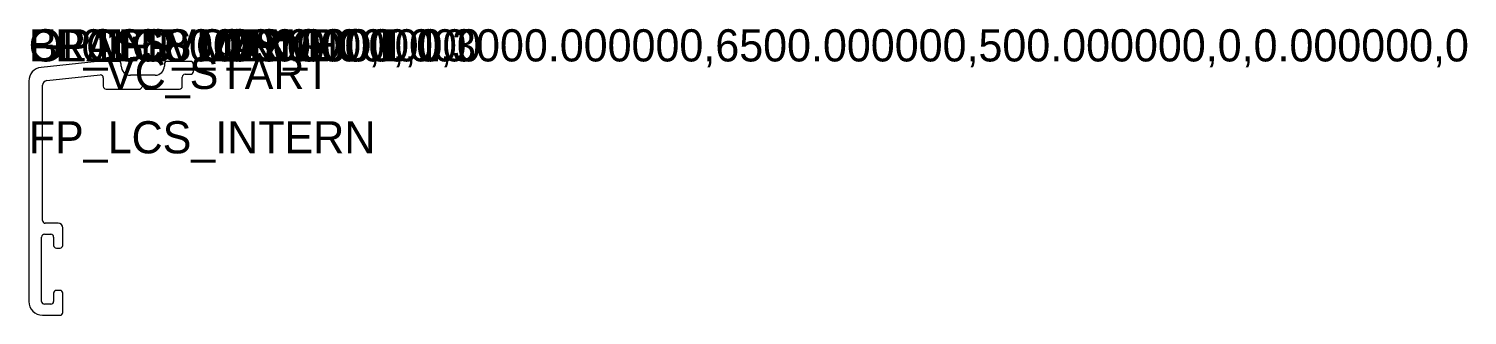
# Model space of a CAD drawing. Header units: metres. Extents: x 0 to 207, y -1 to 217.
# Drawn here: x 50.2 to 206.6, y 186.1 to 217.2 of the extents above.
import ezdxf

# ---------------------------------------------------------------- set-up
doc = ezdxf.new("R2010")
doc.units = ezdxf.units.M

msp = doc.modelspace()

# ---------------------------------------------------------------- linework, layer by layer
for p, q in [((57.610654, 213.664992), (51.503588, 213.023113)), ((59.913951, 213.664992), (57.610654, 213.664992)), ((60.213951, 213.164992), (60.213951, 213.364992)), ((64.913951, 213.364992), (64.913951, 213.164992)), ((67.763951, 213.664992), (65.213951, 213.664992)), ((68.063951, 212.564992), (68.063951, 213.364992)), ((50.160381, 211.531331), (50.160381, 187.564992)), ((52.108117, 211.57839), (57.932593, 212.190567)), ((58.263951, 211.89221), (58.263951, 210.964992)), ((63.913951, 212.164992), (61.213951, 212.164992)), ((66.863951, 210.964992), (66.863951, 211.964992)), ((67.163951, 212.264992), (67.763951, 212.264992)), ((51.660381, 196.364992), (51.660381, 211.081129)), ((58.563951, 210.664992), (62.263951, 210.664992)), ((62.263951, 210.664992), (62.563951, 210.964992)), ((62.563951, 210.964992), (62.863951, 210.664992)), ((62.863951, 210.664992), (66.563951, 210.664992)), ((53.360381, 196.064992), (51.960381, 196.064992)), ((51.562403, 187.564992), (51.562403, 194.564992)), ((51.862403, 194.864992), (52.560381, 194.864992)), ((52.860381, 194.564992), (52.860381, 193.664992)), ((53.860381, 193.664992), (53.860381, 195.564992)), ((53.160381, 193.364992), (53.560381, 193.364992)), ((52.860381, 188.464992), (52.860381, 187.564992)), ((53.560381, 188.764992), (53.160381, 188.764992)), ((53.860381, 186.364992), (53.860381, 188.464992)), ((52.560381, 187.264992), (51.862403, 187.264992)), ((51.660381, 186.064992), (53.560381, 186.064992))]:
    msp.add_line(p, q)
for centre, radius, start, end in [((51.660381, 211.531331), 1.5, 96, 180), ((59.913951, 213.364992), 0.3, 0, 90), ((61.213951, 213.164992), 1, 180, 270), ((63.913951, 213.164992), 1, 270, 0), ((65.213951, 213.364992), 0.3, 90, 180), ((67.763951, 213.364992), 0.3, 0, 90), ((52.160381, 211.081129), 0.5, 96, 180), ((57.963951, 211.89221), 0.3, 0, 96), ((67.163951, 211.964992), 0.3, 90, 180), ((67.763951, 212.564992), 0.3, 270, 0), ((58.563951, 210.964992), 0.3, 180, 270), ((66.563951, 210.964992), 0.3, 270, 0), ((51.960381, 196.364992), 0.3, 180, 270), ((53.360381, 195.564992), 0.5, 0, 90), ((51.862403, 194.564992), 0.3, 90, 180), ((52.560381, 194.564992), 0.3, 0, 90), ((53.160381, 193.664992), 0.3, 180, 270), ((53.560381, 193.664992), 0.3, 270, 0), ((53.160381, 188.464992), 0.3, 90, 180), ((53.560381, 188.464992), 0.3, 0, 90), ((51.660381, 187.564992), 1.5, 180, 270), ((51.862403, 187.564992), 0.3, 180, 270), ((52.560381, 187.564992), 0.3, 270, 0), ((53.560381, 186.364992), 0.3, 270, 0)]:
    msp.add_arc(centre, radius, start, end)

# ---------------------------------------------------------------- texts
for tag, p in [('OPTI:500.000000,1,0,3000.000000,6500.000000,500.000000,0,0.000000,0', (50.160381, 213.664992)), ('GLASS_MIN:0.000000', (50.160381, 213.664992)), ('GLASS_MAX:0.000000', (50.160381, 213.664992)), ('FRONT_VIEW', (50.160381, 213.664992)), ('BL01:6800.000000,,1', (50.160381, 213.664992)), ('FP_LCS_ORIG', (50.160381, 213.664992)), ('FP_LCS_HOT', (60.160381, 213.664992)), ('VC_END', (65.213951, 213.664992)), ('VC_START', (58.563951, 210.664992)), ('FP_LCS_INTERN', (50.160381, 203.664992))]:
    msp.add_attdef(tag, p, '', height=3.5)

doc.saveas('drawing.dxf')
